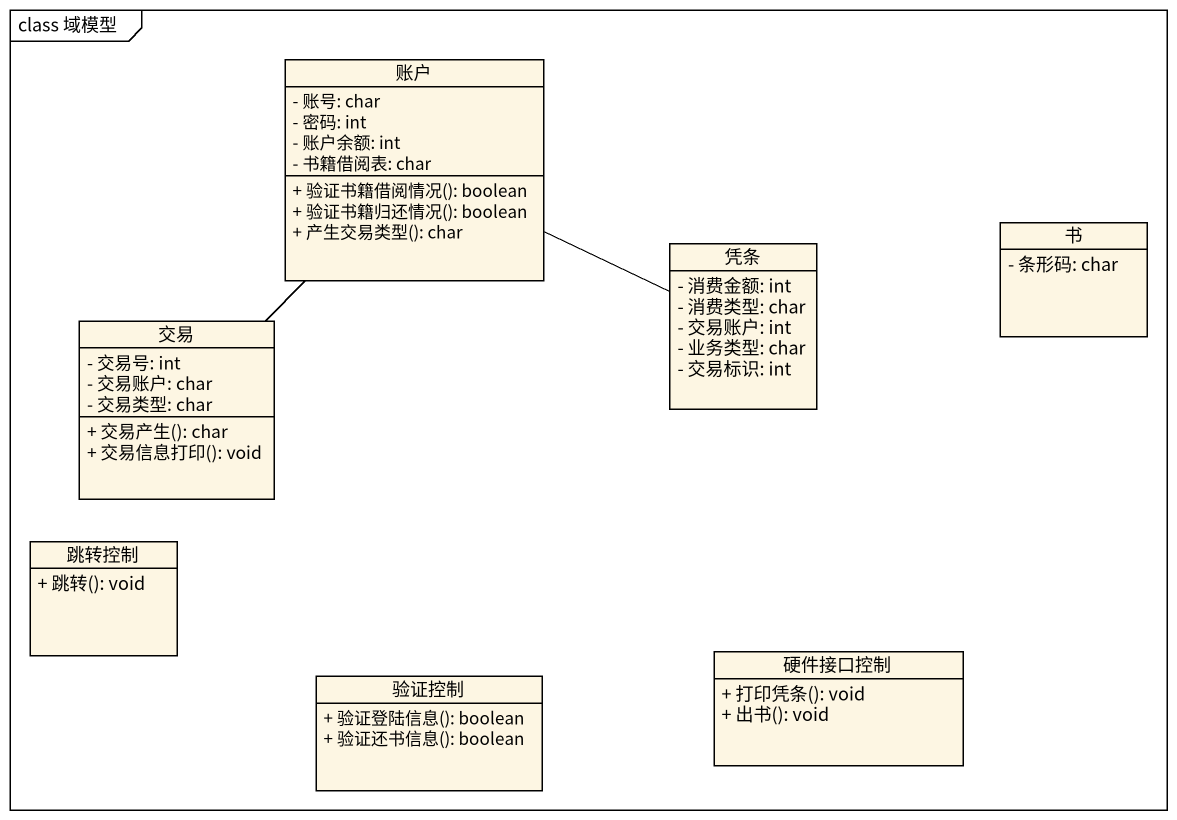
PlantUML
@startuml
mainframe class 域模型
hide circle
hide empty members
skinparam classAttributeIconSize 0
class 账户 {
  - 账号: char
  - 密码: int
  - 账户余额: int
  - 书籍借阅表: char
  + 验证书籍借阅情况(): boolean
  + 验证书籍归还情况(): boolean
  + 产生交易类型(): char
}
class 凭条 {
  - 消费金额: int
  - 消费类型: char
  - 交易账户: int
  - 业务类型: char
  - 交易标识: int
}
class 书 {
  - 条形码: char
}
class 交易 {
  - 交易号: int
  - 交易账户: char
  - 交易类型: char
  + 交易产生(): char
  + 交易信息打印(): void
}
class 跳转控制 {
  + 跳转(): void
}
class 验证控制 {
  + 验证登陆信息(): boolean
  + 验证还书信息(): boolean
}
class 硬件接口控制 {
  + 打印凭条(): void
  + 出书(): void
}
账户 -right- 凭条
账户 -- 交易
@enduml
